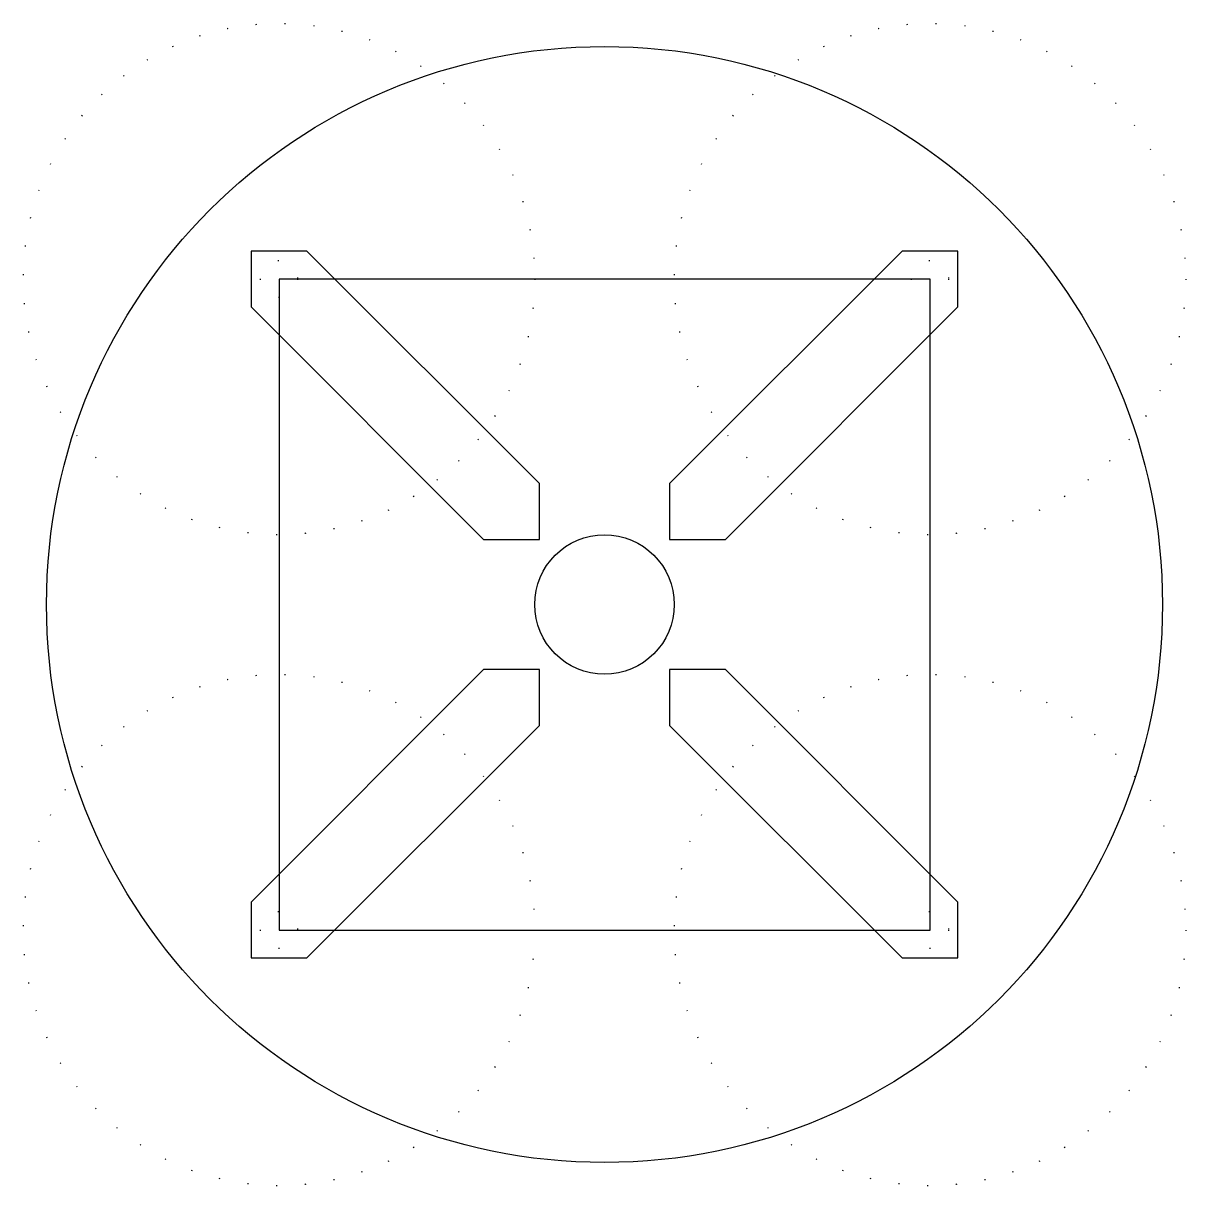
# Model space of a CAD drawing. Header units: millimetres. Extents: x -63 to 63, y -63 to 63.
import ezdxf

# ---------------------------------------------------------------- set-up
doc = ezdxf.new("R2010")
doc.units = ezdxf.units.MM
doc.linetypes.add('ACAD_ISO07W100', pattern=[3, 0, -3])
doc.layers.get('0').update_dxf_attribs({"lineweight": 25, "true_color": 0xffffff})

msp = doc.modelspace()

# ---------------------------------------------------------------- linework, layer by layer
for p, q in [((-38, 38), (-38, 32)), ((-32, 38), (-38, 38)), ((-32, 38), (-7, 13)), ((32, 38), (7, 13)), ((38, 38), (32, 38)), ((38, 32), (38, 38)), ((-35, 35), (-35, -35)), ((35, 35), (-35, 35)), ((35, -35), (35, 35)), ((-13, 7), (-38, 32)), ((13, 7), (38, 32)), ((-7, 7), (-7, 13)), ((7, 13), (7, 7)), ((-13, 7), (-7, 7)), ((7, 7), (13, 7)), ((-38, -32), (-13, -7)), ((-7, -7), (-13, -7)), ((-7, -13), (-7, -7)), ((13, -7), (7, -7)), ((7, -7), (7, -13)), ((38, -32), (13, -7)), ((-32, -38), (-7, -13)), ((32, -38), (7, -13)), ((-38, -32), (-38, -38)), ((38, -38), (38, -32)), ((-35, -35), (35, -35)), ((-38, -38), (-32, -38)), ((32, -38), (38, -38))]:
    msp.add_line(p, q)
at = {"color": 252, "linetype": 'ACAD_ISO07W100', "true_color": 0xa0a0a4}
for centre, radius in [((-35, 35), 27.5), ((35, 35), 27.5), ((-35, 35), 2), ((35, 35), 2), ((-35, -35), 27.5), ((35, -35), 27.5), ((-35, -35), 2), ((35, -35), 2)]:
    msp.add_circle(centre, radius, dxfattribs=at)
for radius in [60, 7.5]:
    msp.add_circle((0, 0), radius)

doc.saveas('drawing.dxf')
